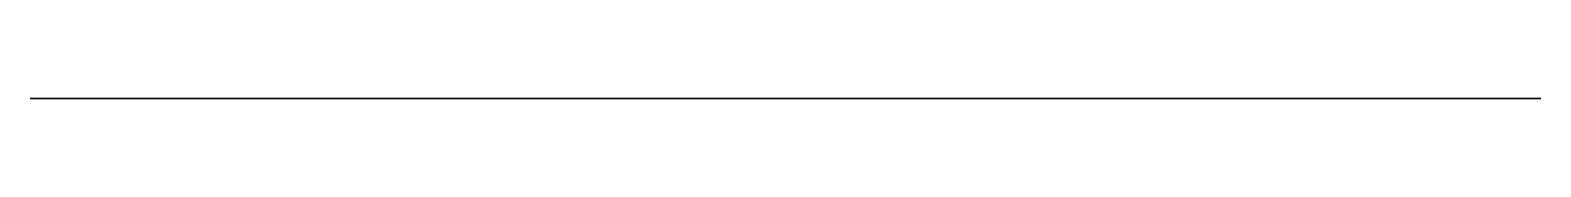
# Model space of a CAD drawing. Header units: millimetres. Extents: x 161.9 to 179.4, y 0 to 0.
import ezdxf

# ---------------------------------------------------------------- set-up
doc = ezdxf.new("R2010")
doc.units = ezdxf.units.MM
doc.layers.get('0').update_dxf_attribs({"color": 173, "true_color": 0x5858e1})

msp = doc.modelspace()

# ---------------------------------------------------------------- linework, layer by layer
at = {"color": 194, "true_color": 0x551cb1, "extrusion": (0, -1, -1.19209e-07)}
msp.add_lwpolyline([(169.551, 7.145), (169.247, 7.471), (168.958, 7.818), (168.687, 8.185), (168.434, 8.567), (168.202, 8.962), (167.992, 9.367), (167.806, 9.779), (167.644, 10.195), (167.574, 10.404), (167.512, 10.615), (167.41, 11.041), (167.333, 11.471), (167.278, 11.905), (167.214, 12.783), (167.184, 13.667), (161.949, 13.667), (161.949, -4.994), (164.048, -7.036), (164.048, -55.924), (161.949, -58.03), (161.949, -77.302), (179.414, -77.302), (179.414, -2.719), (177.295, -2.719), (177.295, -1.629), (177.278, -1.06), (177.256, -0.777), (177.223, -0.496), (177.179, -0.215), (177.123, 0.063), (177.053, 0.339), (176.968, 0.612), (176.821, 1.009), (176.651, 1.397), (176.459, 1.776), (176.246, 2.142), (176.013, 2.496), (175.76, 2.837), (175.488, 3.162), (175.199, 3.472), (175.049, 3.618), (174.894, 3.757), (174.569, 4.021), (174.229, 4.265), (173.874, 4.493), (173.136, 4.914), (172.375, 5.31), (171.615, 5.705), (170.876, 6.126), (170.522, 6.353), (170.181, 6.597), (169.857, 6.86), (169.701, 6.999)], close=True, dxfattribs=at)

doc.saveas('drawing.dxf')
